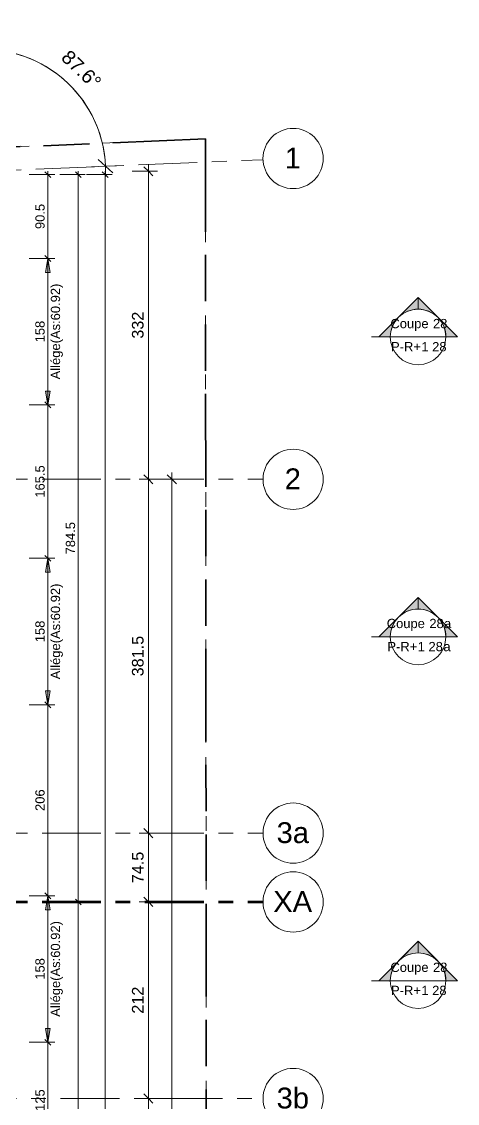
# Model space of a CAD drawing. Header units: metres. Extents: x 399 to 3028, y -427 to 863.
# Drawn here: x 467.89 to 472.59, y -391.66 to -379.99 of the extents above; entities that cross this region are included whole.
import ezdxf

# ---------------------------------------------------------------- set-up
doc = ezdxf.new("R2010")
doc.units = ezdxf.units.M
for name, pattern in [('Double tiret', [2.75, 1, -0.25, 0.5, -0.25, 0.5, -0.25]), ('Ligne de quadrillage', [1.11125, 0.635, -0.15875, 0.15875, -0.15875]), ('Tiret', [0.3175, 0.15875, -0.15875])]:
    doc.linetypes.add(name, pattern=pattern)
for name, color, linetype, lineweight in [('A-ANNO-DIMS', 211, 'Continuous', 9), ('A-ANNO-DIMS-50', 211, 'Continuous', 9), ('A-DETL', 90, 'Continuous', 18), ('G-ANNO-SYMB', 111, 'Continuous', 9), ('L-SITE', 91, 'Double tiret', 35), ('S-GRID', 1, 'Continuous', 9), ('S-GRID-IDEN', 1, 'Continuous', 9)]:
    doc.layers.add(name, color=color, linetype=linetype, lineweight=lineweight)
doc.styles.add('Arial', font='arial.ttf', dxfattribs={"height": 0.1})
doc.styles.add('Arial_11', font='arial.ttf', dxfattribs={"height": 0.125})
doc.styles.add('Arial_12', font='arial.ttf', dxfattribs={"height": 0.15})
doc.styles.add('Arial_7', font='arial.ttf', dxfattribs={"height": 0.225})
doc.dimstyles.new('AES-_Axe_COTATION_1_50', dxfattribs={"dimscale": 0.3048, "dimtxt": 0.127532, "dimasz": 0.328084, "dimexe": 0.328084, "dimexo": 0.0625, "dimgap": 0.049213, "dimtad": 1, "dimdec": 1, "dimlfac": 100, "dimrnd": 0.5, "dimdsep": 46, "dimtxsty": 'Arial_11', "dimblk1": 'OBLIQUE', "dimblk2": 'OBLIQUE', "dimsah": 1, "dimcen": 0.09, "dimdle": 0.246063, "dimazin": 0, "dimtfac": 1, "dimtdec": 4, "dimtix": 1, "dimtmove": 0, "dimatfit": 3, "dimfxl": 0.574147, "dimfxlon": 1, "dimtvp": 1, "dimtolj": 1, "dimtzin": 0, "dimarcsym": 2})
doc.dimstyles.new('AES-_COTATION_1_50_2', dxfattribs={"dimscale": 0.3048, "dimtxt": 0.102026, "dimasz": 0.205052, "dimexe": 0.246063, "dimexo": 0.0625, "dimgap": 0.016404, "dimtad": 1, "dimdec": 1, "dimlfac": 100, "dimrnd": 0.5, "dimdsep": 46, "dimtxsty": 'Arial', "dimblk1": 'OBLIQUE', "dimblk2": 'OBLIQUE', "dimsah": 1, "dimcen": 0.09, "dimdle": 0.123031, "dimazin": 0, "dimtfac": 1, "dimtdec": 4, "dimtix": 1, "dimtmove": 0, "dimatfit": 3, "dimfxl": 0.656168, "dimfxlon": 1, "dimtvp": 1, "dimtolj": 1, "dimtzin": 0, "dimarcsym": 2})
doc.dimstyles.new('AES-_COTATION_1_50_3', dxfattribs={"dimscale": 0.3048, "dimtxt": 0.102026, "dimasz": 0.205052, "dimexe": 0.246063, "dimexo": 0.0625, "dimgap": 0.016404, "dimtad": 1, "dimdec": 1, "dimlfac": 100, "dimrnd": 0.5, "dimdsep": 46, "dimtxsty": 'Arial', "dimblk1": 'OBLIQUE', "dimblk2": 'OBLIQUE', "dimsah": 1, "dimcen": 0.09, "dimdle": 0.123031, "dimazin": 0, "dimtfac": 1, "dimtdec": 4, "dimtix": 1, "dimtmove": 0, "dimatfit": 3, "dimfxl": 0.656168, "dimfxlon": 1, "dimtvp": 1, "dimtolj": 1, "dimtzin": 0, "dimarcsym": 2})
doc.dimstyles.new('AES-_COTATION_Allège_1_50', dxfattribs={"dimscale": 0.3048, "dimtxt": 0.102026, "dimasz": 0.492126, "dimexe": 0.246063, "dimexo": 0.0625, "dimgap": 0.016404, "dimtad": 1, "dimdec": 1, "dimlfac": 100, "dimrnd": 0.5, "dimdsep": 46, "dimtxsty": 'Arial', "dimsah": 1, "dimcen": 0.09, "dimdle": 0.123031, "dimazin": 0, "dimtfac": 1, "dimtdec": 4, "dimtix": 1, "dimtmove": 0, "dimatfit": 3, "dimfxl": 0.656168, "dimfxlon": 1, "dimtvp": 1, "dimtolj": 1, "dimtzin": 0, "dimarcsym": 2})
doc.dimstyles.new('Angular_-_3mm_Arial_6', dxfattribs={"dimscale": 0.3048, "dimtxt": 0.153039, "dimasz": 0.492126, "dimexe": 0.492126, "dimexo": 0.328084, "dimgap": 0.287073, "dimtad": 1, "dimrnd": 0.01, "dimzin": 0, "dimdsep": 46, "dimtxsty": 'Arial_12', "dimblk1": 'OBLIQUE', "dimblk2": 'OBLIQUE', "dimsah": 1, "dimcen": 0.09, "dimdle": 0.492126, "dimadec": 1, "dimazin": 0, "dimtfac": 1, "dimtdec": 4, "dimtix": 1, "dimtmove": 0, "dimatfit": 3, "dimfxl": 1, "dimtvp": 1, "dimtfill": 1, "dimtolj": 1, "dimtzin": 0, "dimarcsym": 2})

# ---------------------------------------------------------------- blocks, each defined once
blk = doc.blocks.new('Family - ___-883270-AES_EXE_BET_TZ_R_1_COF_0100-Plan coffrage PH R_1 Diffusion')
at = {"layer": 'A-DETL', "linetype": 'Tiret'}
for q in [(441.048, -340.575), (510.669, -371.426)]:
    blk.add_line((506.472, -331.094), q, dxfattribs=at)
at = {"layer": 'L-SITE'}
for q in [(441.048, -340.575), (510.669, -371.426)]:
    blk.add_line((506.472, -331.094), q, dxfattribs=at)
blk = doc.blocks.new('Quadrillage - M_Extrémité de la ligne de quadrillage - Cercle-214440-AES_EXE_BET_TZ_R_1_COF_0100-Plan coffrage PH R_1 Diffusion')
at = {"layer": 'S-GRID-IDEN'}
blk.add_circle((0, 0), 0.0065, dxfattribs=at)
blk = doc.blocks.new('Coupe - M_Section Head - Filled-24181-AES_EXE_BET_TZ_R_1_COF_0100-Plan coffrage PH R_1 Diffusion')
at = {"layer": 'G-ANNO-SYMB'}
h = blk.add_hatch(color=256, dxfattribs=at)
edge = h.paths.add_edge_path()
edge.add_line((-0.006, 0.00849), (-0.006, 0.006))
edge.add_arc((-0.006, 0), 0.006, 90, 135)
edge.add_line((-0.01024, 0.00424), (-0.006, 0.00849))
h = blk.add_hatch(color=256, dxfattribs=at)
edge = h.paths.add_edge_path()
edge.add_line((-0.006, 0.00849), (-0.00176, 0.00424))
edge.add_arc((-0.006, 0), 0.006, 45, 90)
edge.add_line((-0.006, 0.006), (-0.006, 0.00849))
h = blk.add_hatch(color=256, dxfattribs=at)
edge = h.paths.add_edge_path()
edge.add_line((-0.01449, 0), (-0.01024, 0.00424))
edge.add_arc((-0.006, 0), 0.006, 135, 180)
edge.add_line((-0.012, 0), (-0.01449, 0))
h = blk.add_hatch(color=256, dxfattribs=at)
edge = h.paths.add_edge_path()
edge.add_line((0.00249, 0), (0, 0))
edge.add_arc((-0.006, 0), 0.006, 360, 405)
edge.add_line((-0.00176, 0.00424), (0.00249, 0))
at = {"layer": 'G-ANNO-SYMB', "lineweight": 18}
for p, q in [((-0.006, 0.00849), (-0.01449, 0)), ((-0.006, 0.00849), (-0.01024, 0.00424)), ((-0.006, 0.00849), (0.00249, 0)), ((-0.006, 0.006), (-0.006, 0.00849)), ((-0.006, 0.00849), (-0.006, 0.006)), ((-0.00176, 0.00424), (-0.006, 0.00849)), ((-0.01024, 0.00424), (-0.01449, 0)), ((0.00249, 0), (-0.00176, 0.00424)), ((-0.01449, 0), (-0.012, 0)), ((0, 0), (0.00249, 0)), ((-0.012, 0), (-0.01449, 0)), ((0, 0), (0.00249, 0))]:
    blk.add_line(p, q, dxfattribs=at)
for start, end in [(360, 180), (90, 135), (45, 90), (135, 180), (360, 45), (180, 360)]:
    blk.add_arc((-0.006, 0), 0.006, start, end, dxfattribs=at)
blk = doc.blocks.new('DIMBLOCK576-AES_EXE_BET_TZ_R_1_COF_0100-Plan coffrage PH R_1 Diffusion')
at = {"layer": 'A-ANNO-DIMS-50', "transparency": 16777216}
for p, q in [((467.972, -391), (468.247, -391)), ((468.172, -391), (467.972, -391)), ((468.172, -391), (468.14, -390.969)), ((468.172, -392.287), (468.172, -390.963)), ((468.172, -391), (468.203, -391.031)), ((468.172, -392.249), (468.14, -392.218)), ((467.972, -392.249), (468.247, -392.249)), ((468.172, -392.249), (467.972, -392.249)), ((468.172, -392.249), (468.203, -392.28))]:
    blk.add_line(p, q, dxfattribs=at)
at = {"layer": 'A-ANNO-DIMS-50', "color": 0, "transparency": 16777216, "insert": (468.037, -391.74), "char_height": 0.1, "width": 0.27688, "attachment_point": 1, "rotation": 90, "line_spacing_factor": 0.941778, "style": 'Arial'}
blk.add_mtext('125', dxfattribs=at)
blk = doc.blocks.new('_Oblique')
at = {"color": 0, "linetype": 'ByBlock', "lineweight": -2}
blk.add_line((-0.5, -0.5), (0.5, 0.5), dxfattribs=at)
blk = doc.blocks.new('DIMBLOCK577-AES_EXE_BET_TZ_R_1_COF_0100-Plan coffrage PH R_1 Diffusion')
at = {"layer": 'A-ANNO-DIMS-50', "transparency": 16777216}
for points in [[(468.172, -389.42), (468.145, -389.57), (468.198, -389.57)], [(468.172, -391), (468.198, -390.85), (468.145, -390.85)]]:
    blk.add_hatch(color=256, dxfattribs=at).paths.add_polyline_path(points)
for p, q in [((467.972, -389.42), (468.247, -389.42)), ((468.172, -389.42), (467.972, -389.42)), ((468.172, -389.42), (468.145, -389.57)), ((468.172, -391.038), (468.172, -389.383)), ((468.198, -389.57), (468.172, -389.42)), ((468.145, -389.57), (468.198, -389.57)), ((468.198, -390.85), (468.145, -390.85)), ((468.145, -390.85), (468.172, -391)), ((468.172, -391), (468.198, -390.85)), ((467.972, -391), (468.247, -391)), ((468.172, -391), (467.972, -391))]:
    blk.add_line(p, q, dxfattribs=at)
at = {"layer": 'A-ANNO-DIMS-50', "color": 0, "transparency": 16777216, "char_height": 0.1, "attachment_point": 1, "rotation": 90, "line_spacing_factor": 0.941778, "style": 'Arial'}
for s, insert, width in [('Allége(As:60.92)', (468.204, -390.725), 1.23561), ('158', (468.037, -390.325), 0.27688)]:
    blk.add_mtext(s, dxfattribs=dict(at, insert=insert, width=width))
blk = doc.blocks.new('DIMBLOCK578-AES_EXE_BET_TZ_R_1_COF_0100-Plan coffrage PH R_1 Diffusion')
at = {"layer": 'A-ANNO-DIMS-50', "transparency": 16777216}
for p, q in [((468.172, -387.36), (468.14, -387.329)), ((468.172, -389.458), (468.172, -387.323)), ((467.972, -387.36), (468.247, -387.36)), ((468.172, -387.36), (467.972, -387.36)), ((468.172, -387.36), (468.203, -387.391)), ((467.972, -389.42), (468.247, -389.42)), ((468.172, -389.42), (467.972, -389.42)), ((468.172, -389.42), (468.14, -389.389)), ((468.172, -389.42), (468.203, -389.451))]:
    blk.add_line(p, q, dxfattribs=at)
at = {"layer": 'A-ANNO-DIMS-50', "color": 0, "transparency": 16777216, "insert": (468.037, -388.505), "char_height": 0.1, "width": 0.27688, "attachment_point": 1, "rotation": 90, "line_spacing_factor": 0.941778, "style": 'Arial'}
blk.add_mtext('206', dxfattribs=at)
blk = doc.blocks.new('DIMBLOCK579-AES_EXE_BET_TZ_R_1_COF_0100-Plan coffrage PH R_1 Diffusion')
at = {"layer": 'A-ANNO-DIMS-50', "transparency": 16777216}
for points in [[(468.172, -385.78), (468.145, -385.93), (468.198, -385.93)], [(468.172, -387.36), (468.198, -387.21), (468.145, -387.21)]]:
    blk.add_hatch(color=256, dxfattribs=at).paths.add_polyline_path(points)
for p, q in [((467.972, -385.78), (468.247, -385.78)), ((468.172, -385.78), (467.972, -385.78)), ((468.172, -385.78), (468.145, -385.93)), ((468.172, -387.398), (468.172, -385.743)), ((468.198, -385.93), (468.172, -385.78)), ((468.145, -385.93), (468.198, -385.93)), ((468.198, -387.21), (468.145, -387.21)), ((468.145, -387.21), (468.172, -387.36)), ((468.172, -387.36), (468.198, -387.21)), ((467.972, -387.36), (468.247, -387.36)), ((468.172, -387.36), (467.972, -387.36))]:
    blk.add_line(p, q, dxfattribs=at)
at = {"layer": 'A-ANNO-DIMS-50', "color": 0, "transparency": 16777216, "char_height": 0.1, "attachment_point": 1, "rotation": 90, "line_spacing_factor": 0.941778, "style": 'Arial'}
for s, insert, width in [('Allége(As:60.92)', (468.204, -387.085), 1.23561), ('158', (468.037, -386.685), 0.27688)]:
    blk.add_mtext(s, dxfattribs=dict(at, insert=insert, width=width))
blk = doc.blocks.new('DIMBLOCK580-AES_EXE_BET_TZ_R_1_COF_0100-Plan coffrage PH R_1 Diffusion')
at = {"layer": 'A-ANNO-DIMS-50', "transparency": 16777216}
for p, q in [((467.972, -384.126), (468.247, -384.126)), ((468.172, -384.126), (467.972, -384.126)), ((468.172, -384.126), (468.14, -384.094)), ((468.172, -385.818), (468.172, -384.088)), ((468.172, -384.126), (468.203, -384.157)), ((467.972, -385.78), (468.247, -385.78)), ((468.172, -385.78), (467.972, -385.78)), ((468.172, -385.78), (468.14, -385.749)), ((468.172, -385.78), (468.203, -385.811))]:
    blk.add_line(p, q, dxfattribs=at)
at = {"layer": 'A-ANNO-DIMS-50', "color": 0, "transparency": 16777216, "insert": (468.037, -385.126), "char_height": 0.1, "width": 0.41627, "attachment_point": 1, "rotation": 90, "line_spacing_factor": 0.941778, "style": 'Arial'}
blk.add_mtext('165.5', dxfattribs=at)
blk = doc.blocks.new('DIMBLOCK581-AES_EXE_BET_TZ_R_1_COF_0100-Plan coffrage PH R_1 Diffusion')
at = {"layer": 'A-ANNO-DIMS-50', "transparency": 16777216}
for points in [[(468.172, -382.546), (468.145, -382.696), (468.198, -382.696)], [(468.172, -384.126), (468.198, -383.976), (468.145, -383.976)]]:
    blk.add_hatch(color=256, dxfattribs=at).paths.add_polyline_path(points)
for p, q in [((467.972, -382.546), (468.247, -382.546)), ((468.172, -382.546), (467.972, -382.546)), ((468.172, -382.546), (468.145, -382.696)), ((468.172, -384.163), (468.172, -382.508)), ((468.198, -382.696), (468.172, -382.546)), ((468.145, -382.696), (468.198, -382.696)), ((468.198, -383.976), (468.145, -383.976)), ((468.145, -383.976), (468.172, -384.126)), ((468.172, -384.126), (468.198, -383.976)), ((467.972, -384.126), (468.247, -384.126)), ((468.172, -384.126), (467.972, -384.126))]:
    blk.add_line(p, q, dxfattribs=at)
at = {"layer": 'A-ANNO-DIMS-50', "color": 0, "transparency": 16777216, "char_height": 0.1, "attachment_point": 1, "rotation": 90, "line_spacing_factor": 0.941778, "style": 'Arial'}
for s, insert, width in [('Allége(As:60.92)', (468.204, -383.85), 1.23561), ('158', (468.037, -383.451), 0.27688)]:
    blk.add_mtext(s, dxfattribs=dict(at, insert=insert, width=width))
blk = doc.blocks.new('DIMBLOCK582-AES_EXE_BET_TZ_R_1_COF_0100-Plan coffrage PH R_1 Diffusion')
at = {"layer": 'A-ANNO-DIMS-50', "transparency": 16777216}
for p, q in [((468.172, -381.642), (468.14, -381.611)), ((468.172, -381.605), (468.172, -382.583)), ((467.972, -381.642), (468.247, -381.642)), ((468.172, -381.642), (467.972, -381.642)), ((468.172, -381.642), (468.203, -381.673)), ((467.972, -382.546), (468.247, -382.546)), ((468.172, -382.546), (467.972, -382.546)), ((468.172, -382.546), (468.14, -382.514)), ((468.172, -382.546), (468.203, -382.577))]:
    blk.add_line(p, q, dxfattribs=at)
at = {"layer": 'A-ANNO-DIMS-50', "color": 0, "transparency": 16777216, "insert": (468.037, -382.229), "char_height": 0.1, "width": 0.32397, "attachment_point": 1, "rotation": 90, "line_spacing_factor": 0.941778, "style": 'Arial'}
blk.add_mtext('90.5', dxfattribs=at)
blk = doc.blocks.new('DIMBLOCK871-AES_EXE_BET_TZ_R_1_COF_0100-Plan coffrage PH R_1 Diffusion')
at = {"layer": 'A-ANNO-DIMS-50', "transparency": 16777216}
for p, q in [((467.481, -380.292), (467.481, -380.092)), ((467.481, -380.292), (467.481, -380.442)), ((468.794, -381.552), (468.644, -381.558)), ((468.794, -381.552), (468.994, -381.543)), ((468.794, -381.552), (468.794, -381.552))]:
    blk.add_line(p, q, dxfattribs=at)
at = {"layer": 'A-ANNO-DIMS-50', "lineweight": 35, "transparency": 16777216}
for p, q in [((467.481, -380.292), (467.556, -380.217)), ((467.481, -380.292), (467.406, -380.367)), ((468.794, -381.552), (468.716, -381.48)), ((468.794, -381.552), (468.872, -381.623))]:
    blk.add_line(p, q, dxfattribs=at)
at = {"layer": 'A-ANNO-DIMS-50', "transparency": 16777216}
for start, end in [(355.8245, 96.5395), (2.3641, 90)]:
    blk.add_arc((467.481, -381.606), 1.314, start, end, dxfattribs=at)
at = {"layer": 'A-ANNO-DIMS-50', "color": 0, "transparency": 16777216, "insert": (468.409, -380.284), "char_height": 0.15, "width": 0.58767, "attachment_point": 1, "rotation": 316.182, "line_spacing_factor": 0.941778, "style": 'Arial_12', "bg_fill": 3, "box_fill_scale": 1.25, "bg_fill_color": 256, "bg_fill_true_color": 13158600, "bg_fill_transparency": 0}
blk.add_mtext('87.6°', dxfattribs=at)
blk = doc.blocks.new('DIMBLOCK876-AES_EXE_BET_TZ_R_1_COF_0100-Plan coffrage PH R_1 Diffusion')
at = {"layer": 'A-ANNO-DIMS-50', "transparency": 16777216}
for p, q in [((468.3, -389.486), (468.575, -389.486)), ((468.5, -389.486), (468.3, -389.486)), ((468.5, -389.486), (468.469, -389.455)), ((468.5, -412.667), (468.5, -389.449)), ((468.5, -389.486), (468.532, -389.518)), ((468.3, -412.629), (468.575, -412.629)), ((468.5, -412.629), (468.3, -412.629)), ((468.5, -412.629), (468.469, -412.598)), ((468.5, -412.629), (468.532, -412.661))]:
    blk.add_line(p, q, dxfattribs=at)
at = {"layer": 'A-ANNO-DIMS-50', "color": 0, "transparency": 16777216, "insert": (468.366, -401.27), "char_height": 0.1, "width": 0.50856, "attachment_point": 1, "rotation": 90, "line_spacing_factor": 0.941778, "style": 'Arial'}
blk.add_mtext('2314.5', dxfattribs=at)
blk = doc.blocks.new('DIMBLOCK878-AES_EXE_BET_TZ_R_1_COF_0100-Plan coffrage PH R_1 Diffusion')
at = {"layer": 'A-ANNO-DIMS-50', "transparency": 16777216}
for p, q in [((469.257, -384.928), (469.207, -384.878)), ((469.257, -384.853), (469.257, -388.744)), ((469.432, -384.928), (469.157, -384.928)), ((469.257, -384.928), (469.307, -384.978)), ((469.257, -384.928), (469.432, -384.928)), ((469.257, -388.744), (469.207, -388.694)), ((469.432, -388.744), (469.157, -388.744)), ((469.257, -388.744), (469.307, -388.794)), ((469.257, -388.744), (469.432, -388.744))]:
    blk.add_line(p, q, dxfattribs=at)
at = {"layer": 'A-ANNO-DIMS-50', "color": 0, "transparency": 16777216, "insert": (469.08, -387.053), "char_height": 0.125, "width": 0.52033, "attachment_point": 1, "rotation": 90, "line_spacing_factor": 0.941778, "style": 'Arial_11'}
blk.add_mtext('381.5', dxfattribs=at)
blk = doc.blocks.new('DIMBLOCK879-AES_EXE_BET_TZ_R_1_COF_0100-Plan coffrage PH R_1 Diffusion')
at = {"layer": 'A-ANNO-DIMS-50', "transparency": 16777216}
for p, q in [((469.257, -388.744), (469.207, -388.694)), ((469.432, -388.744), (469.157, -388.744)), ((469.257, -388.744), (469.257, -389.486)), ((469.257, -388.744), (469.307, -388.794)), ((469.257, -388.744), (469.432, -388.744)), ((469.257, -389.486), (469.207, -389.436)), ((469.432, -389.486), (469.157, -389.486)), ((469.257, -389.486), (469.307, -389.536)), ((469.257, -389.486), (469.432, -389.486))]:
    blk.add_line(p, q, dxfattribs=at)
at = {"layer": 'A-ANNO-DIMS-50', "color": 0, "transparency": 16777216, "insert": (469.08, -389.284), "char_height": 0.125, "width": 0.40496, "attachment_point": 1, "rotation": 90, "line_spacing_factor": 0.941778, "style": 'Arial_11'}
blk.add_mtext('74.5', dxfattribs=at)
blk = doc.blocks.new('DIMBLOCK880-AES_EXE_BET_TZ_R_1_COF_0100-Plan coffrage PH R_1 Diffusion')
at = {"layer": 'A-ANNO-DIMS-50', "transparency": 16777216}
for p, q in [((469.257, -389.486), (469.207, -389.436)), ((469.432, -389.486), (469.157, -389.486)), ((469.257, -389.486), (469.257, -391.606)), ((469.257, -389.486), (469.307, -389.536)), ((469.257, -389.486), (469.432, -389.486)), ((469.432, -391.606), (469.157, -391.606)), ((469.257, -391.606), (469.207, -391.556)), ((469.257, -391.606), (469.307, -391.656)), ((469.257, -391.606), (469.432, -391.606))]:
    blk.add_line(p, q, dxfattribs=at)
at = {"layer": 'A-ANNO-DIMS-50', "color": 0, "transparency": 16777216, "insert": (469.08, -390.691), "char_height": 0.125, "width": 0.3461, "attachment_point": 1, "rotation": 90, "line_spacing_factor": 0.941778, "style": 'Arial_11'}
blk.add_mtext('212', dxfattribs=at)
blk = doc.blocks.new('DIMBLOCK881-AES_EXE_BET_TZ_R_1_COF_0100-Plan coffrage PH R_1 Diffusion')
at = {"layer": 'A-ANNO-DIMS-50', "transparency": 16777216}
for p, q in [((469.432, -391.606), (469.157, -391.606)), ((469.257, -391.606), (469.207, -391.556)), ((469.257, -391.606), (469.257, -400.116)), ((469.257, -391.606), (469.307, -391.656)), ((469.257, -391.606), (469.432, -391.606)), ((469.432, -400.116), (469.157, -400.116)), ((469.257, -400.116), (469.207, -400.066)), ((469.257, -400.116), (469.307, -400.166)), ((469.257, -400.116), (469.432, -400.116))]:
    blk.add_line(p, q, dxfattribs=at)
at = {"layer": 'A-ANNO-DIMS-50', "color": 0, "transparency": 16777216, "insert": (469.08, -396.005), "char_height": 0.125, "width": 0.3461, "attachment_point": 1, "rotation": 90, "line_spacing_factor": 0.941778, "style": 'Arial_11'}
blk.add_mtext('851', dxfattribs=at)
blk = doc.blocks.new('DIMBLOCK884-AES_EXE_BET_TZ_R_1_COF_0100-Plan coffrage PH R_1 Diffusion')
at = {"layer": 'A-ANNO-DIMS-50', "transparency": 16777216}
for p, q in [((469.512, -384.928), (469.462, -384.878)), ((469.512, -384.853), (469.512, -412.704)), ((469.687, -384.928), (469.412, -384.928)), ((469.512, -384.928), (469.562, -384.978)), ((469.512, -384.928), (469.687, -384.928)), ((469.687, -412.629), (469.412, -412.629)), ((469.512, -412.629), (469.462, -412.579)), ((469.512, -412.629), (469.562, -412.679)), ((469.512, -412.629), (469.687, -412.629))]:
    blk.add_line(p, q, dxfattribs=at)
at = {"layer": 'A-ANNO-DIMS-50', "color": 0, "transparency": 16777216, "insert": (469.335, -398.971), "char_height": 0.125, "width": 0.46147, "attachment_point": 1, "rotation": 90, "line_spacing_factor": 0.941778, "style": 'Arial_11'}
blk.add_mtext('2770', dxfattribs=at)
blk = doc.blocks.new('DIMBLOCK885-AES_EXE_BET_TZ_R_1_COF_0100-Plan coffrage PH R_1 Diffusion')
at = {"layer": 'A-ANNO-DIMS-50', "transparency": 16777216}
for p, q in [((469.082, -381.606), (469.357, -381.606)), ((469.257, -381.606), (469.082, -381.606)), ((469.257, -381.606), (469.207, -381.556)), ((469.257, -381.531), (469.257, -385.003)), ((469.257, -381.606), (469.307, -381.656)), ((469.257, -384.928), (469.207, -384.878)), ((469.432, -384.928), (469.157, -384.928)), ((469.257, -384.928), (469.307, -384.978)), ((469.257, -384.928), (469.432, -384.928))]:
    blk.add_line(p, q, dxfattribs=at)
at = {"layer": 'A-ANNO-DIMS-50', "color": 0, "transparency": 16777216, "insert": (469.08, -383.411), "char_height": 0.125, "width": 0.3461, "attachment_point": 1, "rotation": 90, "line_spacing_factor": 0.941778, "style": 'Arial_11'}
blk.add_mtext('332', dxfattribs=at)
blk = doc.blocks.new('DIMBLOCK886-AES_EXE_BET_TZ_R_1_COF_0100-Plan coffrage PH R_1 Diffusion')
at = {"layer": 'A-ANNO-DIMS-50', "transparency": 16777216}
for p, q in [((468.5, -381.642), (468.469, -381.611)), ((468.5, -389.524), (468.5, -381.605)), ((468.3, -381.642), (468.575, -381.642)), ((468.5, -381.642), (468.3, -381.642)), ((468.5, -381.642), (468.532, -381.673)), ((468.3, -389.486), (468.575, -389.486)), ((468.5, -389.486), (468.3, -389.486)), ((468.5, -389.486), (468.469, -389.455)), ((468.5, -389.486), (468.532, -389.518))]:
    blk.add_line(p, q, dxfattribs=at)
at = {"layer": 'A-ANNO-DIMS-50', "color": 0, "transparency": 16777216, "insert": (468.366, -385.738), "char_height": 0.1, "width": 0.41627, "attachment_point": 1, "rotation": 90, "line_spacing_factor": 0.941778, "style": 'Arial'}
blk.add_mtext('784.5', dxfattribs=at)
blk = doc.blocks.new('DIMBLOCK888-AES_EXE_BET_TZ_R_1_COF_0100-Plan coffrage PH R_1 Diffusion')
at = {"layer": 'A-ANNO-DIMS-50', "transparency": 16777216}
for p, q in [((468.791, -381.642), (468.76, -381.611)), ((468.791, -381.605), (468.791, -421.359)), ((468.591, -381.642), (468.866, -381.642)), ((468.791, -381.642), (468.591, -381.642)), ((468.791, -381.642), (468.822, -381.673)), ((468.591, -421.322), (468.866, -421.322)), ((468.791, -421.322), (468.591, -421.322)), ((468.791, -421.322), (468.76, -421.29)), ((468.791, -421.322), (468.822, -421.353))]:
    blk.add_line(p, q, dxfattribs=at)
at = {"layer": 'A-ANNO-DIMS-50', "color": 0, "transparency": 16777216, "insert": (468.656, -401.636), "char_height": 0.1, "width": 0.36918, "attachment_point": 1, "rotation": 90, "line_spacing_factor": 0.941778, "style": 'Arial'}
blk.add_mtext('3968', dxfattribs=at)

msp = doc.modelspace()

# ---------------------------------------------------------------- linework, layer by layer
at = {"layer": 'G-ANNO-SYMB'}
for p, q in [((471.8695, -383.3926), (471.6679, -383.3926)), ((471.8695, -386.6271), (471.668, -386.6271)), ((471.8695, -390.3354), (471.668, -390.3354))]:
    msp.add_line(p, q, dxfattribs=at)
at = {"layer": 'G-ANNO-SYMB', "lineweight": 18}
for p, q in [((471.8695, -383.3926), (472.4695, -383.3926)), ((471.8695, -386.6271), (472.4695, -386.6271)), ((471.8695, -390.3354), (472.4695, -390.3354))]:
    msp.add_line(p, q, dxfattribs=at)
at = {"layer": 'S-GRID', "linetype": 'Ligne de quadrillage'}
for p, q in [((402.5329, -384.2872), (470.4951, -381.4814)), ((402.5455, -384.928), (470.4951, -384.928)), ((402.5455, -388.7449), (470.4951, -388.7439)), ((430.5272, -391.6068), (470.4951, -391.6063))]:
    msp.add_line(p, q, dxfattribs=at)
at = {"layer": 'S-GRID', "linetype": 'Ligne de quadrillage', "lineweight": 100}
msp.add_line((402.5455, -389.4864), (470.4951, -389.4864), dxfattribs=at)

# ---------------------------------------------------------------- block references
at = {"layer": 'G-ANNO-SYMB', "lineweight": 18, "extrusion": (0, 0, -1), "xscale": 49.99999999999997, "yscale": 49.99999999999997, "zscale": 49.99999999999997, "rotation": 359.9991493371959}
for p in [(-471.8695, -383.3926), (-471.8695, -386.6271)]:
    msp.add_blockref('Coupe - M_Section Head - Filled-24181-AES_EXE_BET_TZ_R_1_COF_0100-Plan coffrage PH R_1 Diffusion', p, dxfattribs=at)
at = {"layer": 'G-ANNO-SYMB', "lineweight": 18, "extrusion": (0, 0, -1), "xscale": 49.99999999999997, "yscale": 49.99999999999997, "zscale": 49.99999999999997}
msp.add_blockref('Coupe - M_Section Head - Filled-24181-AES_EXE_BET_TZ_R_1_COF_0100-Plan coffrage PH R_1 Diffusion', (-471.8695, -390.3354), dxfattribs=at)
at = {"layer": 'L-SITE', "linetype": 'Tiret', "lineweight": 18, "rotation": 354.117617010805}
msp.add_blockref('Family - ___-883270-AES_EXE_BET_TZ_R_1_COF_0100-Plan coffrage PH R_1 Diffusion', (0, 0), dxfattribs=at)
at = {"layer": 'S-GRID-IDEN'}
for p, xscale, yscale, zscale, rotation in [((470.8199, -381.468), 49.99999999999997, 49.99999999999997, 49.99999999999997, 272.364050471368), ((470.8201, -384.928), 49.99999999999997, 49.99999999999997, 49.99999999999997, 269.9999999999995), ((470.8201, -388.7439), 49.99999999999997, 49.99999999999997, 49.99999999999997, 270.0008506628035), ((470.8201, -389.4864), 49.99999999999996, 49.99999999999996, 49.99999999999996, 270.0000000000001), ((470.8201, -391.6062), 49.99999999999997, 49.99999999999997, 49.99999999999997, 270.0008506628035)]:
    msp.add_blockref('Quadrillage - M_Extrémité de la ligne de quadrillage - Cercle-214440-AES_EXE_BET_TZ_R_1_COF_0100-Plan coffrage PH R_1 Diffusion', p, dxfattribs=dict(at, xscale=xscale, yscale=yscale, zscale=zscale, rotation=rotation))

# ---------------------------------------------------------------- texts
at = {"layer": 'G-ANNO-SYMB', "char_height": 0.1, "attachment_point": 1, "style": 'Arial'}
for s, insert, width in [('Coupe ', (471.8708, -383.1981), 0.557173), ('28', (472.3306, -383.1981), 0.192405), ('P-R+', (471.8776, -383.4476), 0.396835), ('1 28', (472.205, -383.4476), 0.336709), ('Coupe ', (471.8311, -386.4326), 0.557173), ('28', (472.2909, -386.4326), 0.192405), ('\\fArial|b0|i0|c178|p34|;a', (472.4496, -386.4326), 0.096202), ('P-R+', (471.8379, -386.682), 0.396835), ('1 28', (472.1653, -386.682), 0.336709), ('\\fArial|b0|i0|c178|p34|;a', (472.4431, -386.682), 0.096202), ('Coupe ', (471.8708, -390.141), 0.557173), ('28', (472.3306, -390.141), 0.192405), ('P-R+', (471.8776, -390.3904), 0.396835), ('1 28', (472.205, -390.3904), 0.336709)]:
    msp.add_mtext(s, dxfattribs=dict(at, insert=insert, width=width))
at = {"layer": 'S-GRID-IDEN', "char_height": 0.225, "attachment_point": 1, "style": 'Arial_7'}
for s, insert, width in [('\\fArial|b0|i0|c178|p34|;1', (470.7293, -381.3504), 0.212447), ('\\fArial|b0|i0|c178|p34|;2', (470.7296, -384.8103), 0.212447), ('\\fArial|b0|i0|c178|p34|;3', (470.6419, -388.6262), 0.212447), ('\\fArial|b0|i0|c178|p34|;a', (470.8171, -388.6262), 0.212447), ('XA', (470.6056, -389.3688), 0.51308), ('\\fArial|b0|i0|c178|p34|;3', (470.6419, -391.4886), 0.212447), ('\\fArial|b0|i0|c178|p34|;b', (470.8171, -391.4886), 0.212447)]:
    msp.add_mtext(s, dxfattribs=dict(at, insert=insert, width=width))

# ---------------------------------------------------------------- dimensions: what is measured, and where the dimension line sits
at = {"layer": 'A-ANNO-DIMS'}
for base, p1, p2, dimstyle, override, picture, middle in [((468.171514, -382.545612), (467.971514, -381.642107), (467.971514, -382.545612), 'AES-_COTATION_1_50_2', {"dimpost": '<>', "dimfxl": 0.903505}, 'DIMBLOCK582-AES_EXE_BET_TZ_R_1_COF_0100-Plan coffrage PH R_1 Diffusion', (468.115457, -382.09386)), ((468.17151, -384.12561), (467.97151, -385.78009), (467.97151, -384.12561), 'AES-_COTATION_1_50_2', {"dimpost": '<>', "dimfxl": 1.654476}, 'DIMBLOCK580-AES_EXE_BET_TZ_R_1_COF_0100-Plan coffrage PH R_1 Diffusion', (468.11546, -384.95285)), ((469.257, -388.7439), (469.432, -384.928), (469.432, -388.7439), 'AES-_Axe_COTATION_1_50', {"dimpost": '<>', "dimfxl": 3.815935}, 'DIMBLOCK878-AES_EXE_BET_TZ_R_1_COF_0100-Plan coffrage PH R_1 Diffusion', (469.1782, -386.8359)), ((469.5124, -412.6293), (469.6874, -384.928), (469.6874, -412.6293), 'AES-_Axe_COTATION_1_50', {"dimpost": '<>', "dimfxl": 27.701307}, 'DIMBLOCK884-AES_EXE_BET_TZ_R_1_COF_0100-Plan coffrage PH R_1 Diffusion', (469.4335, -398.7786)), ((468.1715, -387.3601), (467.9715, -389.4201), (467.9715, -387.3601), 'AES-_COTATION_1_50_2', {"dimpost": '<>', "dimfxl": 2.06}, 'DIMBLOCK578-AES_EXE_BET_TZ_R_1_COF_0100-Plan coffrage PH R_1 Diffusion', (468.1155, -388.3901)), ((469.25704, -389.4864), (469.43204, -388.74389), (469.43204, -389.4864), 'AES-_Axe_COTATION_1_50', {"dimpost": '<>', "dimfxl": 0.742514}, 'DIMBLOCK879-AES_EXE_BET_TZ_R_1_COF_0100-Plan coffrage PH R_1 Diffusion', (469.17848, -389.11514)), ((469.257, -391.6063), (469.432, -389.4864), (469.432, -391.6063), 'AES-_Axe_COTATION_1_50', {"dimpost": '<>', "dimfxl": 2.11987}, 'DIMBLOCK880-AES_EXE_BET_TZ_R_1_COF_0100-Plan coffrage PH R_1 Diffusion', (469.1793, -390.5463)), ((468.5004, -389.4864), (468.3004, -412.6293), (468.3004, -389.4864), 'AES-_COTATION_1_50_3', {"dimpost": '<>', "dimfxl": 23.142858}, 'DIMBLOCK876-AES_EXE_BET_TZ_R_1_COF_0100-Plan coffrage PH R_1 Diffusion', (468.4443, -401.0578)), ((468.1715, -391.0001), (467.9715, -392.249), (467.9715, -391.0001), 'AES-_COTATION_1_50_2', {"dimpost": '<>', "dimfxl": 1.248952}, 'DIMBLOCK576-AES_EXE_BET_TZ_R_1_COF_0100-Plan coffrage PH R_1 Diffusion', (468.1155, -391.6246)), ((469.257, -400.1161), (469.432, -391.6063), (469.432, -400.1161), 'AES-_Axe_COTATION_1_50', {"dimpost": '<>', "dimfxl": 8.509836}, 'DIMBLOCK881-AES_EXE_BET_TZ_R_1_COF_0100-Plan coffrage PH R_1 Diffusion', (469.1782, -395.8612))]:
    dim = msp.add_linear_dim(base=base, p1=p1, p2=p2, angle=90, dimstyle=dimstyle, override=override, dxfattribs=at)
    dim.commit()
    dim.dimension.update_dxf_attribs({"geometry": picture, "text_midpoint": middle})
for base, p1, p2, picture, middle in [((468.1715, -382.5456), (467.9715, -384.1256), (467.9715, -382.5456), 'DIMBLOCK581-AES_EXE_BET_TZ_R_1_COF_0100-Plan coffrage PH R_1 Diffusion', (468.1715, -383.3356)), ((468.1715, -385.7801), (467.9715, -387.3601), (467.9715, -385.7801), 'DIMBLOCK579-AES_EXE_BET_TZ_R_1_COF_0100-Plan coffrage PH R_1 Diffusion', (468.1715, -386.5701)), ((468.1715, -389.4201), (467.9715, -391.0001), (467.9715, -389.4201), 'DIMBLOCK577-AES_EXE_BET_TZ_R_1_COF_0100-Plan coffrage PH R_1 Diffusion', (468.1715, -390.2101))]:
    dim = msp.add_linear_dim(base=base, p1=p1, p2=p2, angle=90, text='<>\\XAllége(As:60.92)', dimstyle='AES-_COTATION_Allège_1_50', override={"dimpost": '<>', "dimfxl": 1.58}, dxfattribs=at)
    dim.commit()
    dim.dimension.update_dxf_attribs({"geometry": picture, "text_midpoint": middle})

# ---------------------------------------------------------------- next in the draw order: dimensions: what is measured, and where the dimension line sits
dim = msp.add_angular_dim_3p(base=(468.6004, -380.9177), center=(467.4808, -381.6059), p1=(469.0936, -381.5393), p2=(467.4808, -379.9916), dimstyle='Angular_-_3mm_Arial_6', override={"dimpost": '<>', "dimfxl": 2.235273}, dxfattribs=at)
dim.commit()
dim.dimension.update_dxf_attribs({"geometry": 'DIMBLOCK871-AES_EXE_BET_TZ_R_1_COF_0100-Plan coffrage PH R_1 Diffusion', "text_midpoint": (468.5043, -380.5392)})

# ---------------------------------------------------------------- next in the draw order: dimensions: what is measured, and where the dimension line sits
for base, p1, p2, dimstyle, override, picture, middle in [((468.5004, -381.6421), (468.3004, -389.4864), (468.3004, -381.6421), 'AES-_COTATION_1_50_3', {"dimpost": '<>', "dimfxl": 7.844293}, 'DIMBLOCK886-AES_EXE_BET_TZ_R_1_COF_0100-Plan coffrage PH R_1 Diffusion', (468.4444, -385.5643)), ((468.790861, -421.321606), (468.590861, -381.642107), (468.590861, -421.321606), 'AES-_COTATION_1_50_3', {"dimpost": '<>', "dimfxl": 39.679499}, 'DIMBLOCK888-AES_EXE_BET_TZ_R_1_COF_0100-Plan coffrage PH R_1 Diffusion', (468.734769, -401.481857)), ((469.257, -384.928), (469.082, -381.6059), (469.432, -384.928), 'AES-_Axe_COTATION_1_50', {"dimpost": '<>', "dimfxl": 3.340477}, 'DIMBLOCK885-AES_EXE_BET_TZ_R_1_COF_0100-Plan coffrage PH R_1 Diffusion', (469.1782, -383.2669))]:
    dim = msp.add_linear_dim(base=base, p1=p1, p2=p2, angle=90, dimstyle=dimstyle, override=override, dxfattribs=at)
    dim.commit()
    dim.dimension.update_dxf_attribs({"geometry": picture, "text_midpoint": middle})

doc.saveas('drawing.dxf')
